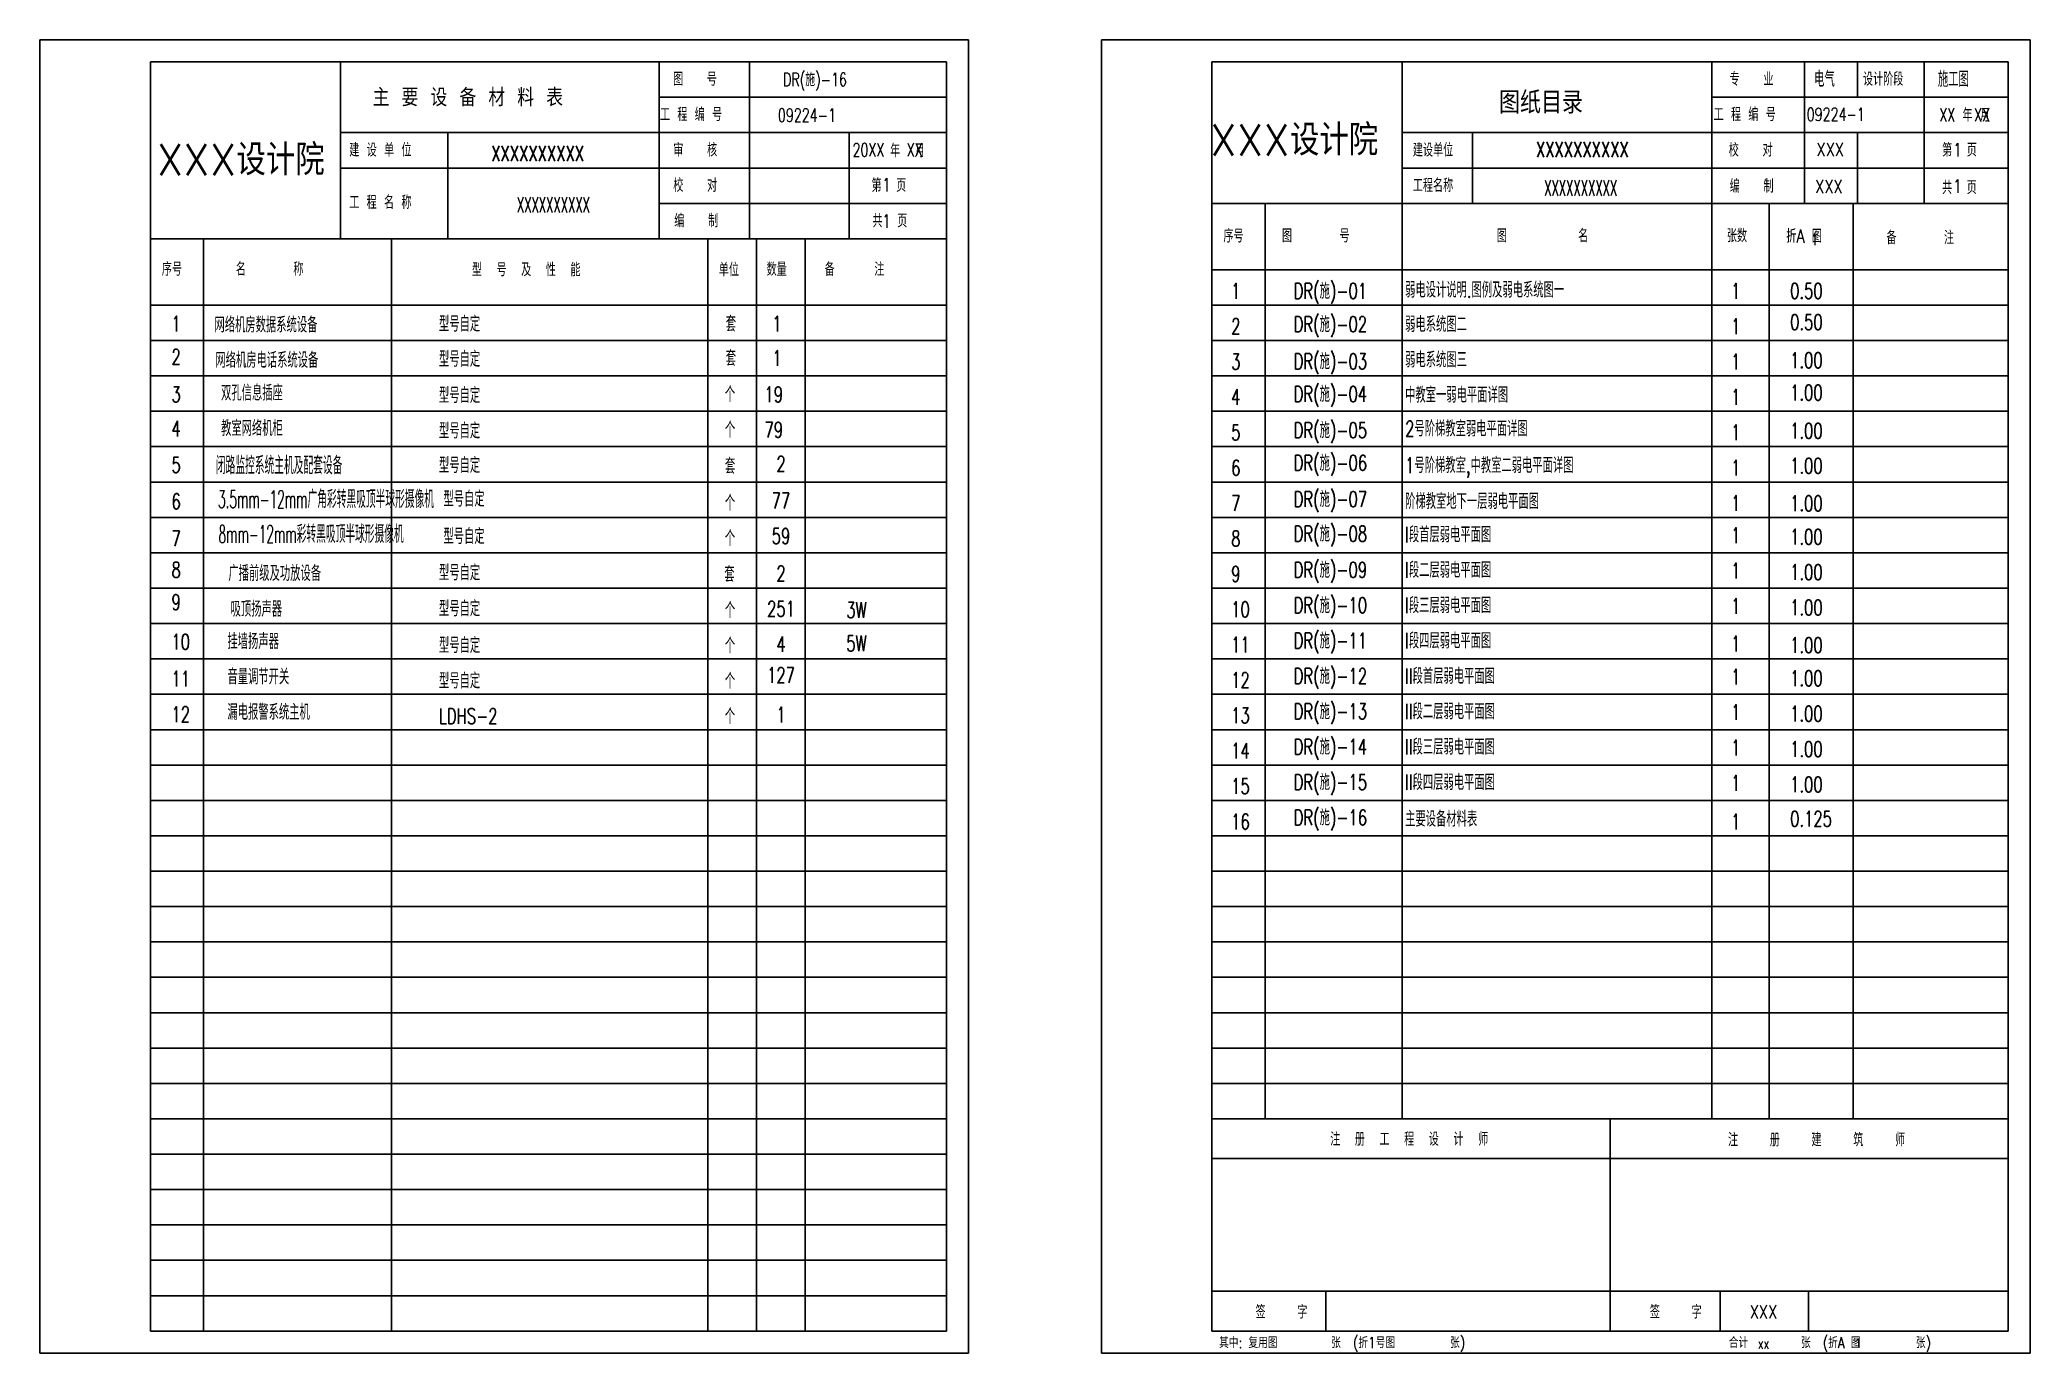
# Model space of a CAD drawing. Header units: millimetres. Extents: x 0 to 45000, y 0 to 29700.
import ezdxf
from ezdxf.enums import TextEntityAlignment as Align

# ---------------------------------------------------------------- set-up
doc = ezdxf.new("R2010")
doc.units = ezdxf.units.MM
for name, color, linetype in [('1', 7, 'Continuous'), ('D', 3, 'Continuous'), ('LAYER8', 253, 'Continuous'), ('PUB_DIM', 3, 'Continuous'), ('PUB_TEXT', 255, 'Continuous')]:
    doc.layers.add(name, color=color, linetype=linetype)
doc.styles.add('HZ', font='romans.shx', dxfattribs={"bigfont": 'z.shx'})
doc.styles.add('Z', font='romans.shx', dxfattribs={"width": 0.7, "height": 450, "bigfont": 'shztxt.shx'})

msp = doc.modelspace()

# ---------------------------------------------------------------- linework, layer by layer
at = {"color": 243}
for p, q in [((0, 29700), (21000, 29700)), ((0, 29700), (0, 0)), ((21000, 29700), (21000, 0)), ((37987, 1400), (37987, 500)), ((39985, 1400), (39985, 500)), ((0, 0), (21000, 0))]:
    msp.add_line(p, q, dxfattribs=at)
at = {"color": 247}
for p, q in [((2500, 29200), (20500, 29200)), ((2500, 29200), (2500, 500)), ((20500, 29200), (20500, 500)), ((2500, 25200), (20500, 25200)), ((2500, 500), (20500, 500))]:
    msp.add_line(p, q, dxfattribs=at)
at = {"color": 242}
for p, q in [((6800, 29200), (6800, 25200)), ((14000, 29200), (14000, 25200)), ((16047, 29200), (16047, 25200)), ((14000, 28400), (20500, 28400)), ((6800, 27600), (20500, 27600)), ((9226, 27600), (9226, 25200)), ((18300, 27600), (18300, 26800)), ((6800, 26800), (20500, 26800)), ((18300, 26800), (18300, 25200)), ((14000, 26000), (20500, 26000)), ((3700, 25200), (3700, 500)), ((7951, 25200), (7951, 500)), ((15100, 25200), (15100, 500)), ((16200, 25200), (16200, 500)), ((17300, 25200), (17300, 500)), ((2500, 23700), (20500, 23700)), ((2500, 22900), (20500, 22900)), ((2500, 22100), (20500, 22100)), ((2500, 21300), (20500, 21300)), ((2500, 20500), (20500, 20500)), ((2500, 19700), (20500, 19700)), ((2500, 18900), (20500, 18900)), ((2500, 18100), (20500, 18100)), ((2500, 17300), (20500, 17300)), ((2500, 16500), (20500, 16500)), ((2500, 15700), (20500, 15700)), ((2500, 14900), (20500, 14900)), ((2500, 14100), (20500, 14100)), ((2500, 13300), (20500, 13300)), ((2500, 12500), (20500, 12500)), ((2500, 11700), (20500, 11700)), ((2500, 10900), (20500, 10900)), ((2500, 10100), (20500, 10100)), ((2500, 9300), (20500, 9300)), ((2500, 8500), (20500, 8500)), ((2500, 7700), (20500, 7700)), ((2500, 6900), (20500, 6900)), ((2500, 6100), (20500, 6100)), ((2500, 5300), (20500, 5300)), ((2500, 4500), (20500, 4500)), ((2500, 3700), (20500, 3700)), ((2500, 2900), (20500, 2900)), ((2500, 2100), (20500, 2100)), ((2500, 1300), (20500, 1300))]:
    msp.add_line(p, q, dxfattribs=at)
for p, q in [((39900, 29200), (39900, 26000)), ((41093, 28400), (41093, 29200)), ((42600, 26000), (42600, 29200)), ((37800, 28400), (44500, 28400)), ((41093, 26000), (41093, 27600))]:
    msp.add_line(p, q)
at = {"layer": 'D', "color": 7}
for p, q in [((24000, 29700), (24000, 0)), ((24000, 29700), (45000, 29700)), ((45000, 29700), (45000, 0)), ((30800, 29200), (30800, 5300)), ((37800, 29200), (37800, 5300)), ((27700, 26000), (27700, 5300)), ((39100, 26000), (39100, 5300)), ((41000, 26000), (41000, 5300)), ((26500, 24500), (44500, 24500)), ((26500, 23700), (44500, 23700)), ((26500, 22900), (44500, 22900)), ((26500, 22100), (44500, 22100)), ((26500, 21300), (44500, 21300)), ((26500, 20500), (44500, 20500)), ((26500, 19700), (44500, 19700)), ((26500, 18900), (44500, 18900)), ((26500, 18100), (44500, 18100)), ((26500, 17300), (44500, 17300)), ((26500, 16500), (44500, 16500)), ((26500, 15700), (44500, 15700)), ((26500, 14900), (44500, 14900)), ((26500, 14100), (44500, 14100)), ((26500, 13300), (44500, 13300)), ((26500, 12500), (44500, 12500)), ((26500, 11700), (44500, 11700)), ((26500, 10900), (44500, 10900)), ((26500, 10100), (44500, 10100)), ((26500, 9300), (44500, 9300)), ((26500, 8500), (44500, 8500)), ((26500, 7700), (44500, 7700)), ((26500, 6900), (44500, 6900)), ((26500, 6100), (44500, 6100)), ((24000, 0), (45000, 0))]:
    msp.add_line(p, q, dxfattribs=at)
at = {"layer": 'D', "color": 247}
for p, q in [((26500, 29200), (26500, 500)), ((26500, 29200), (44500, 29200)), ((44500, 29200), (44500, 500)), ((26500, 26000), (44500, 26000)), ((26500, 5300), (44500, 5300)), ((35500, 5300), (35500, 500)), ((44500, 5000), (44500, 500)), ((26500, 4400), (44500, 4400)), ((26500, 1400), (44500, 1400)), ((26500, 500), (44500, 500))]:
    msp.add_line(p, q, dxfattribs=at)
at = {"layer": 'D'}
for p, q in [((30800, 27600), (44500, 27600)), ((32394, 27600), (32394, 26000)), ((30800, 26800), (44500, 26800))]:
    msp.add_line(p, q, dxfattribs=at)
at = {"layer": 'D', "color": 243}
for p, q in [((29072, 1400), (29072, 500)), ((37987, 1400), (37987, 500))]:
    msp.add_line(p, q, dxfattribs=at)

# ---------------------------------------------------------------- texts
at = {"color": 242, "style": 'HZ', "width": 0.8}
for s, p in [('图   号', (14316, 28662)), ('专   业    ', (38204, 28662)), ('设计阶段', (41220, 28662)), ('工 程 编 号', (14021, 27862)), ('工 程 编 号       ', (37842, 27862)), ('年 月', (43470, 27847)), ('建 设 单 位', (6997, 27058)), ('审   核', (14322, 27059)), ('年  月 ', (19225, 27043)), ('校   对     ', (38184, 27059)), ('第  页', (43009, 27059)), ('校   对 ', (14322, 26259)), ('第  页', (18803, 26259)), ('编   制    ', (38207, 26242)), ('工 程 名 称', (6997, 25875)), ('共  页', (43008, 26211)), ('编   制 ', (14345, 25458)), ('共  页', (18826, 25458)), ('序号', (2760, 24365)), ('       名      称  ', (3178, 24365)), ('型  号  及  性  能', (9769, 24353)), ('单位', (15351, 24353)), ('数量', (16432, 24361)), ('   备     注', (17208, 24361))]:
    msp.add_text(s, height=300, dxfattribs=at).set_placement(p)
at = {"style": 'HZ'}
for s, height, p in [('主 要 设 备 材 料 表', 400, (7524, 28196)), ('图纸目录', 500, (32989, 28033)), ('XXX设计院', 700, (26464, 27084)), ('XXX设计院', 700, (2645, 26637))]:
    msp.add_text(s, height=height, dxfattribs=at).set_placement(p)
at = {"layer": '1', "style": 'Z', "width": 0.7}
for s, p in [('网络机房数据系统设备', (3949, 23081)), ('型号自定', (9025, 23101)), ('套', (15509, 23102)), ('1', (16560, 23102)), ('网络机房电话系统设备', (3969, 22282)), ('型号自定', (9025, 22305)), ('套', (15509, 22325)), ('1', (16560, 22325)), ('双孔信息插座', (4098, 21541)), ('型号自定', (9025, 21484)), ('19', (16383, 21505)), ('教室网络机柜', (4098, 20741)), ('型号自定', (9025, 20684)), ('79', (16383, 20705)), ('型号自定', (9025, 19905)), ('型号自定', (9126, 19144)), ('型号自定', (9126, 18298)), ('广播前级及功放设备', (4264, 17461)), ('型号自定', (9025, 17474)), ('吸顶扬声器', (4314, 16654)), ('型号自定', (9025, 16664)), ('挂墙扬声器', (4242, 15922)), ('型号自定', (9025, 15831)), ('音量调节开关', (4242, 15122)), ('型号自定', (9025, 15031)), ('漏电报警系统主机', (4242, 14322)), ('LDHS-2', (9025, 14231))]:
    msp.add_text(s, height=350, dxfattribs=at).set_placement(p)
for s, p in [('3W', (18465, 16630)), ('5W', (18465, 15876))]:
    msp.add_text(s, height=350, dxfattribs=at).set_placement(p, align=Align.CENTER)
at = {"layer": 'D', "color": 7, "style": 'Z', "width": 0.7}
for s, height, p in [('电气', 350, (40116, 28636)), ('施工图', 350, (42914, 28636)), ('09224-1', 300, (39947, 27864)), ('XX', 300, (42944, 27853)), ('XX', 300, (43731, 27853)), ('1', 300, (43265, 27059)), ('1', 300, (43265, 26242)), ('1', 350, (26936, 23846)), ('DR(施)-01', 350, (28348, 23846)), ('弱电设计说明.图例及弱电系统图一', 350, (30868, 23871)), ('1', 350, (38236, 23846)), ('0.50', 350, (39573, 23846)), ('DR(施)-02', 350, (28348, 23093)), ('弱电系统图二', 350, (30868, 23093)), ('0.50', 350, (39573, 23141)), ('2', 350, (26936, 23046)), ('1', 350, (38236, 23046)), ('3', 350, (26936, 22246)), ('DR(施)-03', 350, (28348, 22254)), ('弱电系统图三', 350, (30868, 22291)), ('1', 350, (38236, 22246)), ('1.00', 350, (39573, 22278)), ('4', 350, (26936, 21446)), ('DR(施)-04', 350, (28348, 21515)), ('中教室一弱电平面详图', 350, (30868, 21496)), ('1', 350, (38236, 21446)), ('1.00', 350, (39573, 21547)), ('5', 350, (26936, 20646)), ('DR(施)-05', 350, (28348, 20696)), ('2号阶梯教室弱电平面详图', 350, (30868, 20731)), ('1', 350, (38236, 20646)), ('1.00', 350, (39573, 20682)), ('DR(施)-06', 350, (28348, 19957)), ('1号阶梯教室,中教室二弱电平面详图', 350, (30868, 19904)), ('6', 350, (26936, 19846)), ('1', 350, (38236, 19846)), ('1.00', 350, (39573, 19893)), ('7', 350, (26936, 19046)), ('DR(施)-07', 350, (28348, 19138)), ('阶梯教室地下一层弱电平面图', 350, (30868, 19090)), ('1', 350, (38236, 19046)), ('1.00', 350, (39573, 19043)), ('8', 350, (26936, 18246)), ('DR(施)-08', 350, (28348, 18357)), ('I段首层弱电平面图', 350, (30868, 18336)), ('1', 350, (38236, 18319)), ('1.00', 350, (39573, 18286)), ('9', 350, (26936, 17446)), ('DR(施)-09', 350, (28348, 17538)), ('I段二层弱电平面图', 350, (30868, 17536)), ('1', 350, (38236, 17519)), ('1.00', 350, (39573, 17486)), ('DR(施)-10', 350, (28348, 16738)), ('I段三层弱电平面图', 350, (30868, 16736)), ('10', 350, (26936, 16646)), ('1', 350, (38236, 16719)), ('1.00', 350, (39573, 16686)), ('DR(施)-11', 350, (28348, 15938)), ('I段四层弱电平面图', 350, (30868, 15936)), ('1', 350, (38236, 15869)), ('11', 350, (26936, 15846)), ('1.00', 350, (39573, 15836)), ('12', 350, (26936, 15046)), ('DR(施)-12', 350, (28348, 15138)), ('II段首层弱电平面图', 350, (30868, 15136)), ('1', 350, (38236, 15119)), ('1.00', 350, (39573, 15086)), ('13', 350, (26936, 14246)), ('DR(施)-13', 350, (28348, 14338)), ('II段二层弱电平面图', 350, (30868, 14336)), ('1', 350, (38236, 14319)), ('1.00', 350, (39573, 14286)), ('DR(施)-14', 350, (28348, 13538)), ('14', 350, (26936, 13446)), ('II段三层弱电平面图', 350, (30868, 13536)), ('1', 350, (38236, 13519)), ('1.00', 350, (39573, 13486)), ('DR(施)-15', 350, (28348, 12738)), ('II段四层弱电平面图', 350, (30868, 12736)), ('1', 350, (38236, 12719)), ('15', 350, (26936, 12646)), ('1.00', 350, (39573, 12686)), ('16', 350, (26936, 11846)), ('DR(施)-16', 350, (28348, 11938)), ('主要设备材料表', 350, (30868, 11907)), ('1', 350, (38236, 11846)), ('0.125', 350, (39573, 11910)), ('xx ', 250, (38845, 100))]:
    msp.add_text(s, height=height, dxfattribs=at).set_placement(p)
at = {"layer": 'D', "style": 'Z', "width": 0.7}
msp.add_text('09224-1', height=300, dxfattribs=at).set_placement((16687, 27844))
at = {"layer": 'D', "color": 7, "style": 'Z'}
for width, p in [(0.7, (11258, 26953)), (0.7, (34877, 27045)), (0.55, (11611, 25793)), (0.55, (34837, 26174))]:
    msp.add_text('XXXXXXXXXX', height=350, dxfattribs=dict(at, width=width)).set_placement(p, align=Align.CENTER)
at = {"layer": 'D', "color": 7, "linetype": 'Continuous', "style": 'Z', "width": 0.7}
for s, height, p in [('20XX', 300, (18374, 27060)), ('XX', 300, (19598, 27060)), ('1', 300, (19049, 26270)), ('1', 300, (19049, 25449)), ('1', 350, (2977, 23103)), ('2', 350, (2977, 22354)), ('3', 350, (2977, 21506)), ('个', 350, (15489, 21506)), ('4', 350, (2977, 20733)), ('个', 350, (15489, 20706)), ('5', 350, (2977, 19910)), ('套', 350, (15489, 19887)), ('6', 350, (2977, 19087)), ('个', 350, (15489, 19050)), ('7', 350, (2977, 18248)), ('个', 350, (15489, 18250)), ('8', 350, (2977, 17540)), ('套', 350, (15474, 17438)), ('9', 350, (2977, 16808)), ('个', 350, (15489, 16627)), ('10', 350, (2977, 15912)), ('个', 350, (15489, 15827)), ('11', 350, (2977, 15073)), ('个', 350, (15489, 15027)), ('12', 350, (2977, 14273)), ('个', 350, (15489, 14227))]:
    msp.add_text(s, height=height, dxfattribs=at).set_placement(p)
at = {"layer": 'D', "color": 242, "style": 'HZ'}
for s, height, width, p in [('建设单位', 300, 0.8, (31043, 27058)), ('工程名称', 300, 0.8, (31043, 26258)), ('序号', 300, 0.8, (26760, 25115)), ('   图      号  ', 300, 0.8, (27547, 25119)), ('图         名', 300, 0.8, (32940, 25118)), ('张数', 300, 0.8, (38142, 25121)), ('折A 图', 300, 0.8, (39484, 25111)), ('1', 250, 0.7, (40051, 25057)), ('备      注', 300, 0.8, (41749, 25077)), ('其中: 复用图        张  (折1号图        张)', 250, 0.8, (26661, 115)), ('合计        张  (折A 图        张)', 250, 0.8, (38184, 115)), ('1', 200, 0.7, (41052, 130))]:
    msp.add_text(s, height=height, dxfattribs=dict(at, width=width)).set_placement(p)
at = {"layer": 'D', "color": 7, "linetype": 'Continuous', "style": 'HZ', "width": 0.7}
for s, p in [('2', (16758, 19935)), ('77', (16758, 19103)), ('59', (16758, 18303)), ('2', (16758, 17457)), ('251', (16758, 16657)), ('4', (16758, 15857)), ('127', (16758, 15159)), ('1', (16758, 14263))]:
    msp.add_text(s, height=350, dxfattribs=at).set_placement(p, align=Align.CENTER)
at = {"layer": 'D', "color": 242, "style": 'HZ', "width": 0.8}
msp.add_text('注  册  工  程  设  计  师', height=300, dxfattribs=at).set_placement((30959, 4841), align=Align.MIDDLE_CENTER)
for s, p in [('注    册    建    筑    师', (40170, 4841)), ('签    字', (28072, 950)), ('签    字', (36987, 950))]:
    msp.add_text(s, height=300, dxfattribs=at).set_placement(p, align=Align.MIDDLE)
at = {"layer": 'LAYER8', "color": 7, "style": 'HZ', "width": 0.8}
for p in [(40479, 27221), (40448, 26382), (38969, 937)]:
    msp.add_text('XXX', height=300, dxfattribs=at).set_placement(p, align=Align.MIDDLE_CENTER)
at = {"layer": 'PUB_DIM', "style": 'Z', "width": 0.7}
msp.add_text('DR(施)-16', height=300, rotation=360, dxfattribs=at).set_placement((17525, 28779), align=Align.MIDDLE)
at = {"layer": 'PUB_TEXT', "style": 'Z', "width": 0.5}
for s, p in [('闭路监控系统主机及配套设备', (3981, 19876)), ('3.5mm-12mm广角彩转黑吸顶半球形摄像机', (4029, 19111)), ('8mm-12mm彩转黑吸顶半球形摄像机', (4041, 18323))]:
    msp.add_text(s, height=400, dxfattribs=at).set_placement(p)

doc.saveas('drawing.dxf')
